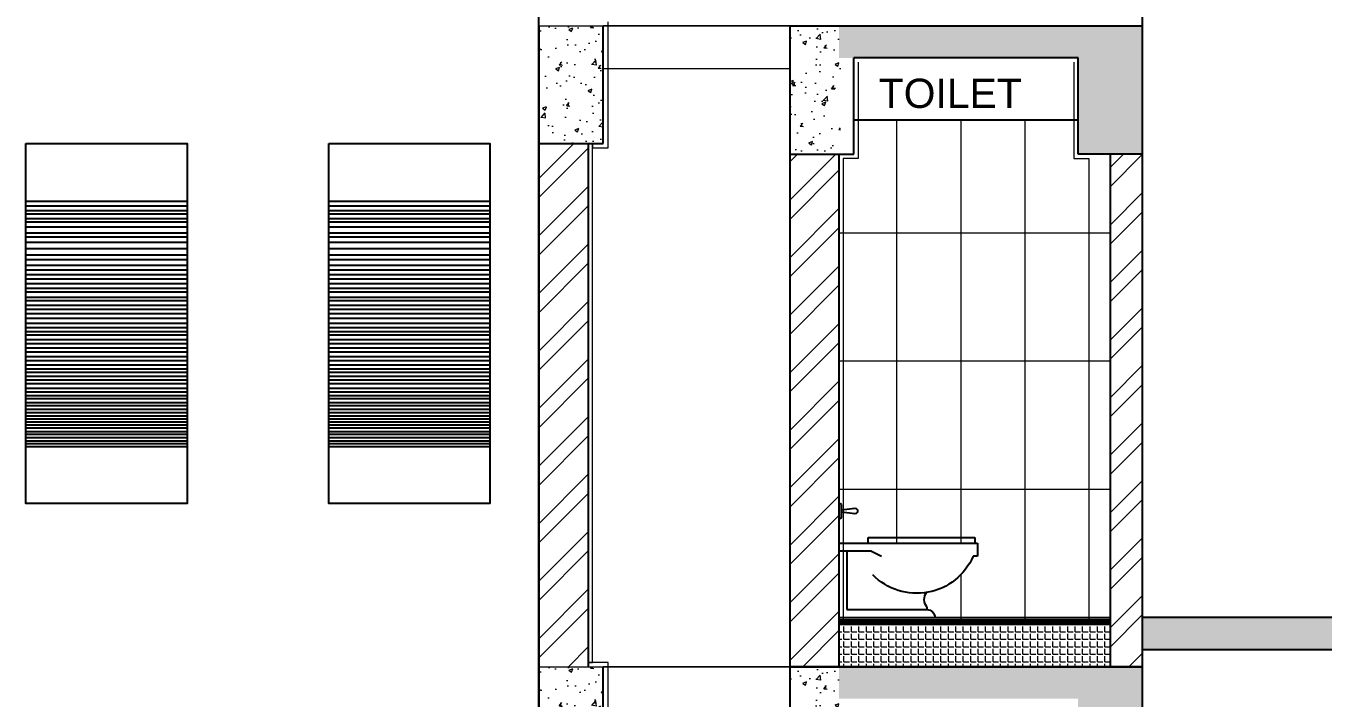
# Model space of a CAD drawing. Header units: metres. Extents: x 29392 to 32022, y 3934 to 33962.
# Drawn here: x 29705.48 to 29711.55, y 4089.81 to 4092.96 of the extents above; entities that cross this region are included whole.
import ezdxf

# ---------------------------------------------------------------- set-up
doc = ezdxf.new("R2010")
doc.units = ezdxf.units.M
doc.layers.add('HATCH', color=250, linetype='Continuous', lineweight=13)
doc.layers.add('PLASTER', color=252, linetype='Continuous', lineweight=15)
doc.styles.get("Standard").update_dxf_attribs({"font": 'arial.ttf'})

# ---------------------------------------------------------------- blocks, each defined once
blk = doc.blocks.new('A$C0A04126D')
for p, q in [((0.6365, 0.5054, -0.3429), (0.5741, 0.5117, -0.3429)), ((0.5741, 0.4867, -0.3429), (0.6365, 0.493, -0.3429)), ((0.6365, 0.5304, -0.3429), (0.649, 0.5366, -0.3429)), ((0.6365, 0.468, -0.3429), (0.6365, 0.5304, -0.3429)), ((0.649, 0.5366, -0.3429), (0.649, 0.4618, -0.3429)), ((0.649, 0.4618, -0.3429), (0.6365, 0.468, -0.3429)), ((0.5117, 0.3744, -0.3429), (0.0125, 0.3744, -0.3429)), ((0.0125, 0.3744, -0.3429), (0.0125, 0.3494, -0.3429)), ((0.5117, 0.3494, -0.3429), (0.5117, 0.3744, -0.3429)), ((0.649, 0.3494, -0.3429), (0, 0.3494, -0.3429)), ((0, 0.3494, -0.3429), (0, 0.287, -0.3429)), ((0.4992, 0.312, -0.3429), (0.4493, 0.287, -0.3429)), ((0.649, 0.312, -0.3429), (0.4992, 0.312, -0.3429)), ((0.6115, 0.312, -0.3429), (0.6115, 0.0374, -0.3429)), ((0.649, 0.3494, -0.3429), (0.649, 0, -0.3429)), ((0, 0.287, -0.3429), (0.0206, 0.287, -0.3429)), ((0.2371, 0.0499, -0.3429), (0.2371, 0.0374, -0.3429)), ((0.6115, 0.0374, -0.3429), (0.2371, 0.0374, -0.3429))]:
    blk.add_line(p, q)
for centre, radius, start, end in [((0.5741, 0.4992, -0.3429), 0.0125, 90, 270), ((0.2851, 0.4028, -0.3429), 0.2887, 203.64102, 315.28389), ((0.1944, 0.085, -0.3429), 0.0553, 320.64055, 36.52551), ((0.2371, 0, -0.3429), 0.0374, 90, 180)]:
    blk.add_arc(centre, radius, start, end)

msp = doc.modelspace()

# ---------------------------------------------------------------- hatches: boundary and pattern name
at = {"layer": 'HATCH', "transparency": 16777216}
h = msp.add_hatch(dxfattribs=at)
h.set_pattern_fill('AR-CONC', color=256, scale=0.001)
h.set_pattern_definition([(50, (27763.88038, 3430.42546), (0.182184669, -0.015939086), [0.01905, -0.20955]), (355, (27763.88038, 3430.42546), (-0.035243421, 0.191056845), [0.01524, -0.167640584]), (100.451445, (27763.89556, 3430.42413), (0.146941247, 0.175117752), [0.016190009, -0.178090245]), (46.1842, (27763.88038, 3430.47626), (0.27107904, -0.042042328), [0.028575, -0.314325]), (96.635558, (27763.90297, 3430.47276), (0.237404134, 0.247426125), [0.024285023, -0.26713561]), (351.184151, (27763.88038, 3430.47626), (0.237404134, 0.247426125), [0.022859967, -0.251459732]), (21, (27763.90578, 3430.46356), (0.151614391, -0.102265198), [0.01905, -0.20955]), (326, (27763.90578, 3430.46356), (0.061802028, 0.184187966), [0.01524, -0.16764]), (71.451445, (27763.91842, 3430.45504), (0.21341642, 0.081922769), [0.016190009, -0.178089938]), (37.5, (27763.88038, 3430.42546), (0.0030886033, 0.0845550389), [0, -0.165608, 0, -0.17018, 0, -0.168275]), (7.5, (27763.88038, 3430.42546), (0.0668196625, 0.100180575), [0, -0.097028, 0, -0.161798, 0, -0.064135]), (327.5, (27763.82374, 3430.42546), (0.1355905952, -0.005728744), [0, -0.0635, 0, -0.19812, 0, -0.26289]), (317.5, (27763.79834, 3430.42546), (0.1481291814, 0.025426491), [0, -0.08255, 0, -0.131572, 0, -0.18669])])
h.paths.add_polyline_path([(29710.4044, 4092.8068), (29709.2843, 4092.8068), (29709.2843, 4092.9568), (29710.7044, 4092.9568), (29710.7044, 4092.3568), (29710.4044, 4092.3568)])
h.paths.add_polyline_path([(29714.9592, 4092.5871), (29714.6588, 4092.5868), (29714.6588, 4093.0368), (29710.7044, 4093.0368), (29710.7044, 4093.1868), (29714.9588, 4093.1871)])
h = msp.add_hatch(dxfattribs=at)
h.set_pattern_fill('AR-CONC', color=256, scale=0.001)
h.set_pattern_definition([(50, (27323.3869, 3376.19325), (0.182184669, -0.0159390855), [0.01905, -0.20955]), (355, (27323.3869, 3376.19325), (-0.035243421, 0.191056845), [0.01524, -0.167640584]), (100.451445, (27323.40208, 3376.19192), (0.146941247, 0.175117752), [0.016190009, -0.178090245]), (46.1842, (27323.3869, 3376.24405), (0.27107904, -0.042042328), [0.028575, -0.314325]), (96.635558, (27323.40949, 3376.24054), (0.237404134, 0.247426125), [0.024285023, -0.267135608]), (351.184151, (27323.3869, 3376.24405), (0.237404134, 0.247426125), [0.022859967, -0.251459732]), (21, (27323.4123, 3376.23135), (0.151614391, -0.102265198), [0.01905, -0.20955]), (326, (27323.4123, 3376.23135), (0.061802028, 0.184187966), [0.01524, -0.16764]), (71.451445, (27323.42493, 3376.22282), (0.213416419, 0.081922769), [0.016190009, -0.178089938]), (37.5, (27323.386896, 3376.193245), (0.0030886033, 0.0845550389), [0, -0.165608, 0, -0.17018, 0, -0.168275]), (7.5, (27323.3869, 3376.193245), (0.0668196625, 0.1001805748), [0, -0.097028, 0, -0.161798, 0, -0.064135]), (327.5, (27323.330254, 3376.193245), (0.1355905952, -0.005728744), [0, -0.0635, 0, -0.19812, 0, -0.26289]), (317.5, (27323.30485, 3376.19325), (0.1481291814, 0.025426491), [0, -0.08255, 0, -0.131572, 0, -0.18669])])
h.paths.add_polyline_path([(29709.0555, 4092.9568), (29709.2914, 4092.9568), (29709.2914, 4092.3568), (29709.0553, 4092.3568)])
h.paths.add_polyline_path([(29707.88, 4092.9568), (29708.11, 4092.9568), (29708.18, 4092.9568), (29708.18, 4092.4068), (29707.88, 4092.4068)])
h = msp.add_hatch(dxfattribs=at)
h.set_pattern_fill('ANSI32', color=256, scale=0.02)
h.set_pattern_definition([(45, (27763.88038, 3430.42546), (-0.134703842, 0.134703842), []), (45, (27763.97019, 3430.42546), (-0.134703842, 0.134703842), [])])
h.paths.add_polyline_path([(29709.0543, 4089.9568), (29709.2843, 4089.9568), (29709.2843, 4092.3568), (29709.0543, 4092.3568)])
h.paths.add_polyline_path([(29710.7044, 4092.3568), (29710.5543, 4092.3568), (29710.5543, 4089.9568), (29710.7044, 4089.9568)])
edge = h.paths.add_edge_path()
edge.add_line((29714.7292, 4092.5869), (29714.7312, 4090.1868))
edge.add_line((29714.3498, 4090.1867), (29714.9612, 4090.1872))
edge.add_line((29714.9612, 4090.1872), (29714.9592, 4092.5871))
edge.add_line((29714.9592, 4092.5871), (29714.7253, 4092.5868))
h = msp.add_hatch(dxfattribs=at)
h.set_pattern_fill('ANSI32', color=256, scale=0.02)
h.set_pattern_definition([(45, (27323.3869, 3376.19325), (-0.134703842, 0.134703842), []), (45, (27323.4767, 3376.19325), (-0.134703842, 0.134703842), [])])
h.paths.add_polyline_path([(29708.11, 4089.9568), (29707.88, 4089.9568), (29707.88, 4092.4068), (29708.11, 4092.4068)])
h = msp.add_hatch(dxfattribs=at)
h.set_pattern_fill('AR-CONC', color=256, scale=0.001)
h.set_pattern_definition([(50, (27763.88038, 3427.42546), (0.182184669, -0.015939086), [0.01905, -0.20955]), (355, (27763.88038, 3427.42546), (-0.035243421, 0.191056845), [0.01524, -0.167640584]), (100.451445, (27763.89556, 3427.42413), (0.146941247, 0.175117752), [0.016190009, -0.178090245]), (46.1842, (27763.88038, 3427.47626), (0.27107904, -0.042042328), [0.028575, -0.314325]), (96.635558, (27763.90297, 3427.47276), (0.237404134, 0.247426125), [0.024285023, -0.26713561]), (351.184151, (27763.88038, 3427.47626), (0.237404134, 0.247426125), [0.022859967, -0.251459732]), (21, (27763.90578, 3427.46356), (0.151614391, -0.102265198), [0.01905, -0.20955]), (326, (27763.90578, 3427.46356), (0.061802028, 0.184187966), [0.01524, -0.16764]), (71.451445, (27763.91842, 3427.45504), (0.21341642, 0.081922769), [0.016190009, -0.178089938]), (37.5, (27763.88038, 3427.42546), (0.0030886033, 0.0845550389), [0, -0.165608, 0, -0.17018, 0, -0.168275]), (7.5, (27763.88038, 3427.42546), (0.0668196625, 0.100180575), [0, -0.097028, 0, -0.161798, 0, -0.064135]), (327.5, (27763.82374, 3427.42546), (0.1355905952, -0.005728744), [0, -0.0635, 0, -0.19812, 0, -0.26289]), (317.5, (27763.79834, 3427.42546), (0.1481291814, 0.025426491), [0, -0.08255, 0, -0.131572, 0, -0.18669])])
h.paths.add_polyline_path([(29710.4044, 4089.8068), (29709.2843, 4089.8068), (29709.2843, 4089.9568), (29710.7044, 4089.9568), (29710.7044, 4089.3568), (29710.4044, 4089.3568)])
h.paths.add_polyline_path([(29714.9592, 4089.5871), (29714.6588, 4089.5868), (29714.6588, 4090.0368), (29710.7044, 4090.0368), (29710.7044, 4090.1868), (29714.9588, 4090.1871)])
h = msp.add_hatch(dxfattribs=at)
h.set_pattern_fill('ANGLE', color=256, scale=0.005)
h.set_pattern_definition([(0, (27763.880383, 3430.17747), (0, 0.034925), [0.0254, -0.009525]), (90, (27763.880383, 3430.17747), (-0.034925, 2e-18), [0.0254, -0.009525])])
h.paths.add_polyline_path([(29710.5543, 4090.1568), (29709.2843, 4090.1568), (29709.2843, 4089.9568), (29710.5543, 4089.9568)])
h = msp.add_hatch(dxfattribs=at)
h.set_pattern_fill('AR-CONC', color=256, scale=0.001)
h.set_pattern_definition([(50, (27323.3869, 3373.19325), (0.182184669, -0.0159390855), [0.01905, -0.20955]), (355, (27323.3869, 3373.19325), (-0.035243421, 0.191056845), [0.01524, -0.167640584]), (100.451445, (27323.40208, 3373.19192), (0.146941247, 0.175117752), [0.016190009, -0.178090245]), (46.1842, (27323.3869, 3373.24405), (0.27107904, -0.042042328), [0.028575, -0.314325]), (96.635558, (27323.40949, 3373.24054), (0.237404134, 0.247426125), [0.024285023, -0.267135608]), (351.184151, (27323.3869, 3373.24405), (0.237404134, 0.247426125), [0.022859967, -0.251459732]), (21, (27323.4123, 3373.23135), (0.151614391, -0.102265198), [0.01905, -0.20955]), (326, (27323.4123, 3373.23135), (0.061802028, 0.184187966), [0.01524, -0.16764]), (71.451445, (27323.42493, 3373.22282), (0.213416419, 0.081922769), [0.016190009, -0.178089938]), (37.5, (27323.386896, 3373.193245), (0.0030886033, 0.0845550389), [0, -0.165608, 0, -0.17018, 0, -0.168275]), (7.5, (27323.3869, 3373.193245), (0.0668196625, 0.1001805748), [0, -0.097028, 0, -0.161798, 0, -0.064135]), (327.5, (27323.330254, 3373.193245), (0.1355905952, -0.005728744), [0, -0.0635, 0, -0.19812, 0, -0.26289]), (317.5, (27323.30485, 3373.19325), (0.1481291814, 0.025426491), [0, -0.08255, 0, -0.131572, 0, -0.18669])])
h.paths.add_polyline_path([(29709.0555, 4089.9568), (29709.2914, 4089.9568), (29709.2914, 4089.3568), (29709.0553, 4089.3568)])
h.paths.add_polyline_path([(29707.88, 4089.9568), (29708.11, 4089.9568), (29708.18, 4089.9568), (29708.18, 4089.4068), (29707.88, 4089.4068)])
at = {"layer": 'PLASTER', "transparency": 16777216}
h = msp.add_hatch(dxfattribs=at)
h.set_pattern_fill('ANSI31', color=256, scale=0.001)
h.set_pattern_definition([(45, (29527.2478036, 3741.702556), (-0.00224506403, 0.00224506403), [])])
h.paths.add_polyline_path([(29710.5543, 4090.1568), (29710.5543, 4090.1765), (29709.2919, 4090.1762), (29709.2843, 4090.1768), (29709.2843, 4090.1568)])

# ---------------------------------------------------------------- linework, layer by layer
at = {"color": 252, "true_color": 0x939598, "transparency": 16777216}
msp.add_line((29707.8791, 4058.0388), (29707.8791, 4099.1868), dxfattribs=at)
at = {"transparency": 16777216}
for p, q in [((29710.7044, 4093.1868), (29710.7044, 4089.9568)), ((29707.88, 4089.9568), (29707.88, 4092.9568)), ((29708.18, 4092.4068), (29708.18, 4092.9568)), ((29709.0543, 4092.9568), (29709.0543, 4089.9568)), ((29709.0543, 4092.9568), (29710.7044, 4092.9568)), ((29709.3543, 4092.3568), (29709.3543, 4092.8068)), ((29710.4044, 4092.8068), (29709.3543, 4092.8068)), ((29710.4044, 4092.3568), (29710.4044, 4092.8068)), ((29709.3543, 4092.5168), (29710.4044, 4092.5168)), ((29707.88, 4092.4068), (29708.18, 4092.4068)), ((29708.11, 4092.4068), (29708.11, 4089.9568)), ((29709.0543, 4092.3568), (29709.0543, 4089.9568)), ((29709.0543, 4092.3568), (29709.3543, 4092.3568)), ((29709.2843, 4092.3573), (29709.2843, 4089.9568)), ((29710.7044, 4092.3568), (29710.4044, 4092.3568)), ((29710.5543, 4092.3568), (29710.5543, 4089.9568)), ((29709.2843, 4090.1868), (29710.5543, 4090.1868)), ((29709.2843, 4090.1768), (29710.5543, 4090.1768)), ((29709.2843, 4090.1568), (29710.5543, 4090.1568)), ((29709.5642, 4090.1568), (29710.5543, 4090.1568)), ((29709.5642, 4090.1568), (29710.5543, 4090.1568)), ((29710.7044, 4090.1868), (29710.7044, 4086.9568)), ((29714.9588, 4090.1868), (29710.7044, 4090.1868)), ((29714.9611, 4090.1868), (29710.7044, 4090.1868)), ((29714.6588, 4090.0368), (29710.7044, 4090.0368)), ((29707.88, 4086.9568), (29707.88, 4089.9568)), ((29708.18, 4089.4068), (29708.18, 4089.9568)), ((29709.0543, 4089.9568), (29709.0543, 4086.9568)), ((29709.0543, 4089.9568), (29710.7044, 4089.9568)), ((29710.7044, 4089.9568), (29709.0543, 4089.9568))]:
    msp.add_line(p, q, dxfattribs=at)
at = {"linetype": 'ByBlock', "lineweight": 20, "transparency": 16777216}
for p, q in [((29707.88, 4092.9568), (29708.11, 4092.9568)), ((29709.5543, 4092.5168), (29709.5543, 4090.5362)), ((29709.8543, 4092.5168), (29709.8543, 4090.5362)), ((29710.1543, 4092.5168), (29710.1543, 4090.1568)), ((29710.4543, 4092.3368), (29710.4543, 4090.1568)), ((29710.5543, 4091.9868), (29709.2843, 4091.9868)), ((29710.5543, 4091.3868), (29709.2843, 4091.3868)), ((29710.5543, 4090.7868), (29709.2843, 4090.7868)), ((29709.8543, 4090.3875), (29709.8543, 4090.1568)), ((29707.88, 4089.9568), (29708.11, 4089.9568)), ((29708.1259, 4089.9568), (29708.3559, 4089.9568))]:
    msp.add_line(p, q, dxfattribs=at)
at = {"color": 251, "true_color": 0x636466, "transparency": 16777216}
for p, q in [((29705.4766, 4092.136), (29706.2309, 4092.136)), ((29705.4766, 4092.1145), (29706.2309, 4092.1145)), ((29705.4766, 4092.0936), (29706.2309, 4092.0936)), ((29706.8945, 4092.136), (29707.6489, 4092.136)), ((29706.8945, 4092.1145), (29707.6489, 4092.1145)), ((29706.8945, 4092.0936), (29707.6489, 4092.0936)), ((29705.4766, 4092.0771), (29706.2309, 4092.0771)), ((29705.4766, 4092.0557), (29706.2309, 4092.0557)), ((29705.4766, 4092.0395), (29706.2309, 4092.0395)), ((29706.8945, 4092.0771), (29707.6489, 4092.0771)), ((29706.8945, 4092.0557), (29707.6489, 4092.0557)), ((29706.8945, 4092.0395), (29707.6489, 4092.0395)), ((29705.4766, 4092.016), (29706.2309, 4092.016)), ((29705.4766, 4091.9889), (29706.2309, 4091.9889)), ((29705.4766, 4091.9702), (29706.2309, 4091.9702)), ((29706.8945, 4092.016), (29707.6489, 4092.016)), ((29706.8945, 4091.9889), (29707.6489, 4091.9889)), ((29706.8945, 4091.9702), (29707.6489, 4091.9702)), ((29705.4766, 4091.9448), (29706.2309, 4091.9448)), ((29705.4766, 4091.9151), (29706.2309, 4091.9151)), ((29706.8945, 4091.9448), (29707.6489, 4091.9448)), ((29706.8945, 4091.9151), (29707.6489, 4091.9151)), ((29705.4766, 4091.8855), (29706.2309, 4091.8855)), ((29705.4766, 4091.8628), (29706.2309, 4091.8628)), ((29706.8945, 4091.8855), (29707.6489, 4091.8855)), ((29706.8945, 4091.8628), (29707.6489, 4091.8628)), ((29705.4766, 4091.8367), (29706.2309, 4091.8367)), ((29705.4766, 4091.8146), (29706.2309, 4091.8146)), ((29705.4766, 4091.7927), (29706.2309, 4091.7927)), ((29706.8945, 4091.8367), (29707.6489, 4091.8367)), ((29706.8945, 4091.8146), (29707.6489, 4091.8146)), ((29706.8945, 4091.7927), (29707.6489, 4091.7927)), ((29705.4766, 4091.773), (29706.2309, 4091.773)), ((29705.4766, 4091.7512), (29706.2309, 4091.7512)), ((29705.4766, 4091.7293), (29706.2309, 4091.7293)), ((29706.8945, 4091.773), (29707.6489, 4091.773)), ((29706.8945, 4091.7512), (29707.6489, 4091.7512)), ((29706.8945, 4091.7293), (29707.6489, 4091.7293)), ((29705.4766, 4091.7117), (29706.2309, 4091.7117)), ((29705.4766, 4091.6877), (29706.2309, 4091.6877)), ((29705.4766, 4091.6713), (29706.2309, 4091.6713)), ((29706.8945, 4091.7117), (29707.6489, 4091.7117)), ((29706.8945, 4091.6877), (29707.6489, 4091.6877)), ((29706.8945, 4091.6713), (29707.6489, 4091.6713)), ((29705.4766, 4091.6504), (29706.2309, 4091.6504)), ((29705.4766, 4091.6307), (29706.2309, 4091.6307)), ((29705.4766, 4091.611), (29706.2309, 4091.611)), ((29706.8945, 4091.6504), (29707.6489, 4091.6504)), ((29706.8945, 4091.6307), (29707.6489, 4091.6307)), ((29706.8945, 4091.611), (29707.6489, 4091.611)), ((29705.4766, 4091.5891), (29706.2309, 4091.5891)), ((29705.4766, 4091.5651), (29706.2309, 4091.5651)), ((29705.4766, 4091.5452), (29706.2309, 4091.5452)), ((29706.8945, 4091.5891), (29707.6489, 4091.5891)), ((29706.8945, 4091.5651), (29707.6489, 4091.5651)), ((29706.8945, 4091.5452), (29707.6489, 4091.5452)), ((29705.4766, 4091.5266), (29706.2309, 4091.5266)), ((29705.4766, 4091.5113), (29706.2309, 4091.5113)), ((29705.4766, 4091.4895), (29706.2309, 4091.4895)), ((29706.8945, 4091.5266), (29707.6489, 4091.5266)), ((29706.8945, 4091.5113), (29707.6489, 4091.5113)), ((29706.8945, 4091.4895), (29707.6489, 4091.4895)), ((29705.4766, 4091.4709), (29706.2309, 4091.4709)), ((29705.4766, 4091.4501), (29706.2309, 4091.4501)), ((29705.4766, 4091.4304), (29706.2309, 4091.4304)), ((29706.8945, 4091.4709), (29707.6489, 4091.4709)), ((29706.8945, 4091.4501), (29707.6489, 4091.4501)), ((29706.8945, 4091.4304), (29707.6489, 4091.4304)), ((29705.4766, 4091.4096), (29706.2309, 4091.4096)), ((29705.4766, 4091.3899), (29706.2309, 4091.3899)), ((29705.4766, 4091.3699), (29706.2309, 4091.3699)), ((29706.8945, 4091.4096), (29707.6489, 4091.4096)), ((29706.8945, 4091.3899), (29707.6489, 4091.3899)), ((29706.8945, 4091.3699), (29707.6489, 4091.3699)), ((29705.4766, 4091.3513), (29706.2309, 4091.3513)), ((29705.4766, 4091.3359), (29706.2309, 4091.3359)), ((29705.4766, 4091.3173), (29706.2309, 4091.3173)), ((29705.4766, 4091.2999), (29706.2309, 4091.2999)), ((29706.8945, 4091.3513), (29707.6489, 4091.3513)), ((29706.8945, 4091.3359), (29707.6489, 4091.3359)), ((29706.8945, 4091.3173), (29707.6489, 4091.3173)), ((29706.8945, 4091.2999), (29707.6489, 4091.2999)), ((29705.4766, 4091.2824), (29706.2309, 4091.2824)), ((29705.4766, 4091.2616), (29706.2309, 4091.2616)), ((29705.4766, 4091.2437), (29706.2309, 4091.2437)), ((29706.8945, 4091.2824), (29707.6489, 4091.2824)), ((29706.8945, 4091.2616), (29707.6489, 4091.2616)), ((29706.8945, 4091.2437), (29707.6489, 4091.2437)), ((29705.4766, 4091.2263), (29706.2309, 4091.2263)), ((29705.4766, 4091.2123), (29706.2309, 4091.2123)), ((29705.4766, 4091.1942), (29706.2309, 4091.1942)), ((29705.4766, 4091.1794), (29706.2309, 4091.1794)), ((29706.8945, 4091.2263), (29707.6489, 4091.2263)), ((29706.8945, 4091.2123), (29707.6489, 4091.2123)), ((29706.8945, 4091.1942), (29707.6489, 4091.1942)), ((29706.8945, 4091.1794), (29707.6489, 4091.1794)), ((29705.4766, 4091.1628), (29706.2309, 4091.1628)), ((29705.4766, 4091.1474), (29706.2309, 4091.1474)), ((29705.4766, 4091.132), (29706.2309, 4091.132)), ((29705.4766, 4091.1181), (29706.2309, 4091.1181)), ((29706.8945, 4091.1628), (29707.6489, 4091.1628)), ((29706.8945, 4091.1474), (29707.6489, 4091.1474)), ((29706.8945, 4091.132), (29707.6489, 4091.132)), ((29706.8945, 4091.1181), (29707.6489, 4091.1181)), ((29705.4766, 4091.1034), (29706.2309, 4091.1034)), ((29705.4766, 4091.0887), (29706.2309, 4091.0887)), ((29705.4766, 4091.0747), (29706.2309, 4091.0747)), ((29705.4766, 4091.0579), (29706.2309, 4091.0579)), ((29706.8945, 4091.1034), (29707.6489, 4091.1034)), ((29706.8945, 4091.0887), (29707.6489, 4091.0887)), ((29706.8945, 4091.0747), (29707.6489, 4091.0747)), ((29706.8945, 4091.0579), (29707.6489, 4091.0579)), ((29705.4766, 4091.0454), (29706.2309, 4091.0454)), ((29705.4766, 4091.0294), (29706.2309, 4091.0294)), ((29705.4766, 4091.0147), (29706.2309, 4091.0147)), ((29705.4766, 4091.0015), (29706.2309, 4091.0015)), ((29706.8945, 4091.0454), (29707.6489, 4091.0454)), ((29706.8945, 4091.0294), (29707.6489, 4091.0294)), ((29706.8945, 4091.0147), (29707.6489, 4091.0147)), ((29706.8945, 4091.0015), (29707.6489, 4091.0015)), ((29705.4766, 4090.9882), (29706.2309, 4090.9882)), ((29706.8945, 4090.9882), (29707.6489, 4090.9882))]:
    msp.add_line(p, q, dxfattribs=at)
at = {"transparency": 16777216}
for points in [[(29705.4766, 4092.406), (29706.2309, 4092.406), (29706.2309, 4090.7216), (29705.4766, 4090.7216)], [(29706.8945, 4092.406), (29707.6489, 4092.406), (29707.6489, 4090.7216), (29706.8945, 4090.7216)]]:
    msp.add_lwpolyline(points, close=True, dxfattribs=at)
at = {"layer": 'PLASTER', "transparency": 16777216}
for p, q in [((29708.11, 4092.9568), (29709.0543, 4092.9568)), ((29709.0543, 4092.9568), (29708.18, 4092.9568)), ((29708.204, 4092.9568), (29708.204, 4092.9768)), ((29708.204, 4092.3868), (29708.204, 4092.9568)), ((29709.0543, 4092.7568), (29708.18, 4092.7568)), ((29709.0543, 4092.7568), (29708.18, 4092.7568)), ((29709.3744, 4092.7868), (29709.3744, 4092.3368)), ((29710.3843, 4092.7868), (29710.3843, 4092.3368)), ((29708.13, 4089.9768), (29708.13, 4092.4068)), ((29708.13, 4092.4068), (29708.13, 4092.3868)), ((29708.13, 4092.3868), (29708.204, 4092.3868)), ((29709.3744, 4092.3368), (29709.3044, 4092.3368)), ((29709.3044, 4092.3368), (29709.3044, 4090.1568)), ((29710.3843, 4092.3368), (29710.4543, 4092.3368)), ((29708.204, 4089.9768), (29708.11, 4089.9768)), ((29708.11, 4089.9768), (29708.13, 4089.9768)), ((29708.204, 4089.9568), (29708.204, 4089.9768)), ((29708.11, 4089.9568), (29709.0543, 4089.9568)), ((29709.0543, 4089.9568), (29708.18, 4089.9568)), ((29708.204, 4089.3868), (29708.204, 4089.9568))]:
    msp.add_line(p, q, dxfattribs=at)

# ---------------------------------------------------------------- block references
at = {"color": 7, "transparency": 16777216, "xscale": -1}
msp.add_blockref('A$C0A04126D', (29709.9333, 4090.1868, 0.3429), dxfattribs=at)

# ---------------------------------------------------------------- texts
at = {"transparency": 16777216}
msp.add_text('TOILET', height=0.13707, dxfattribs=at).set_placement((29709.4704, 4092.5729))

doc.saveas('drawing.dxf')
